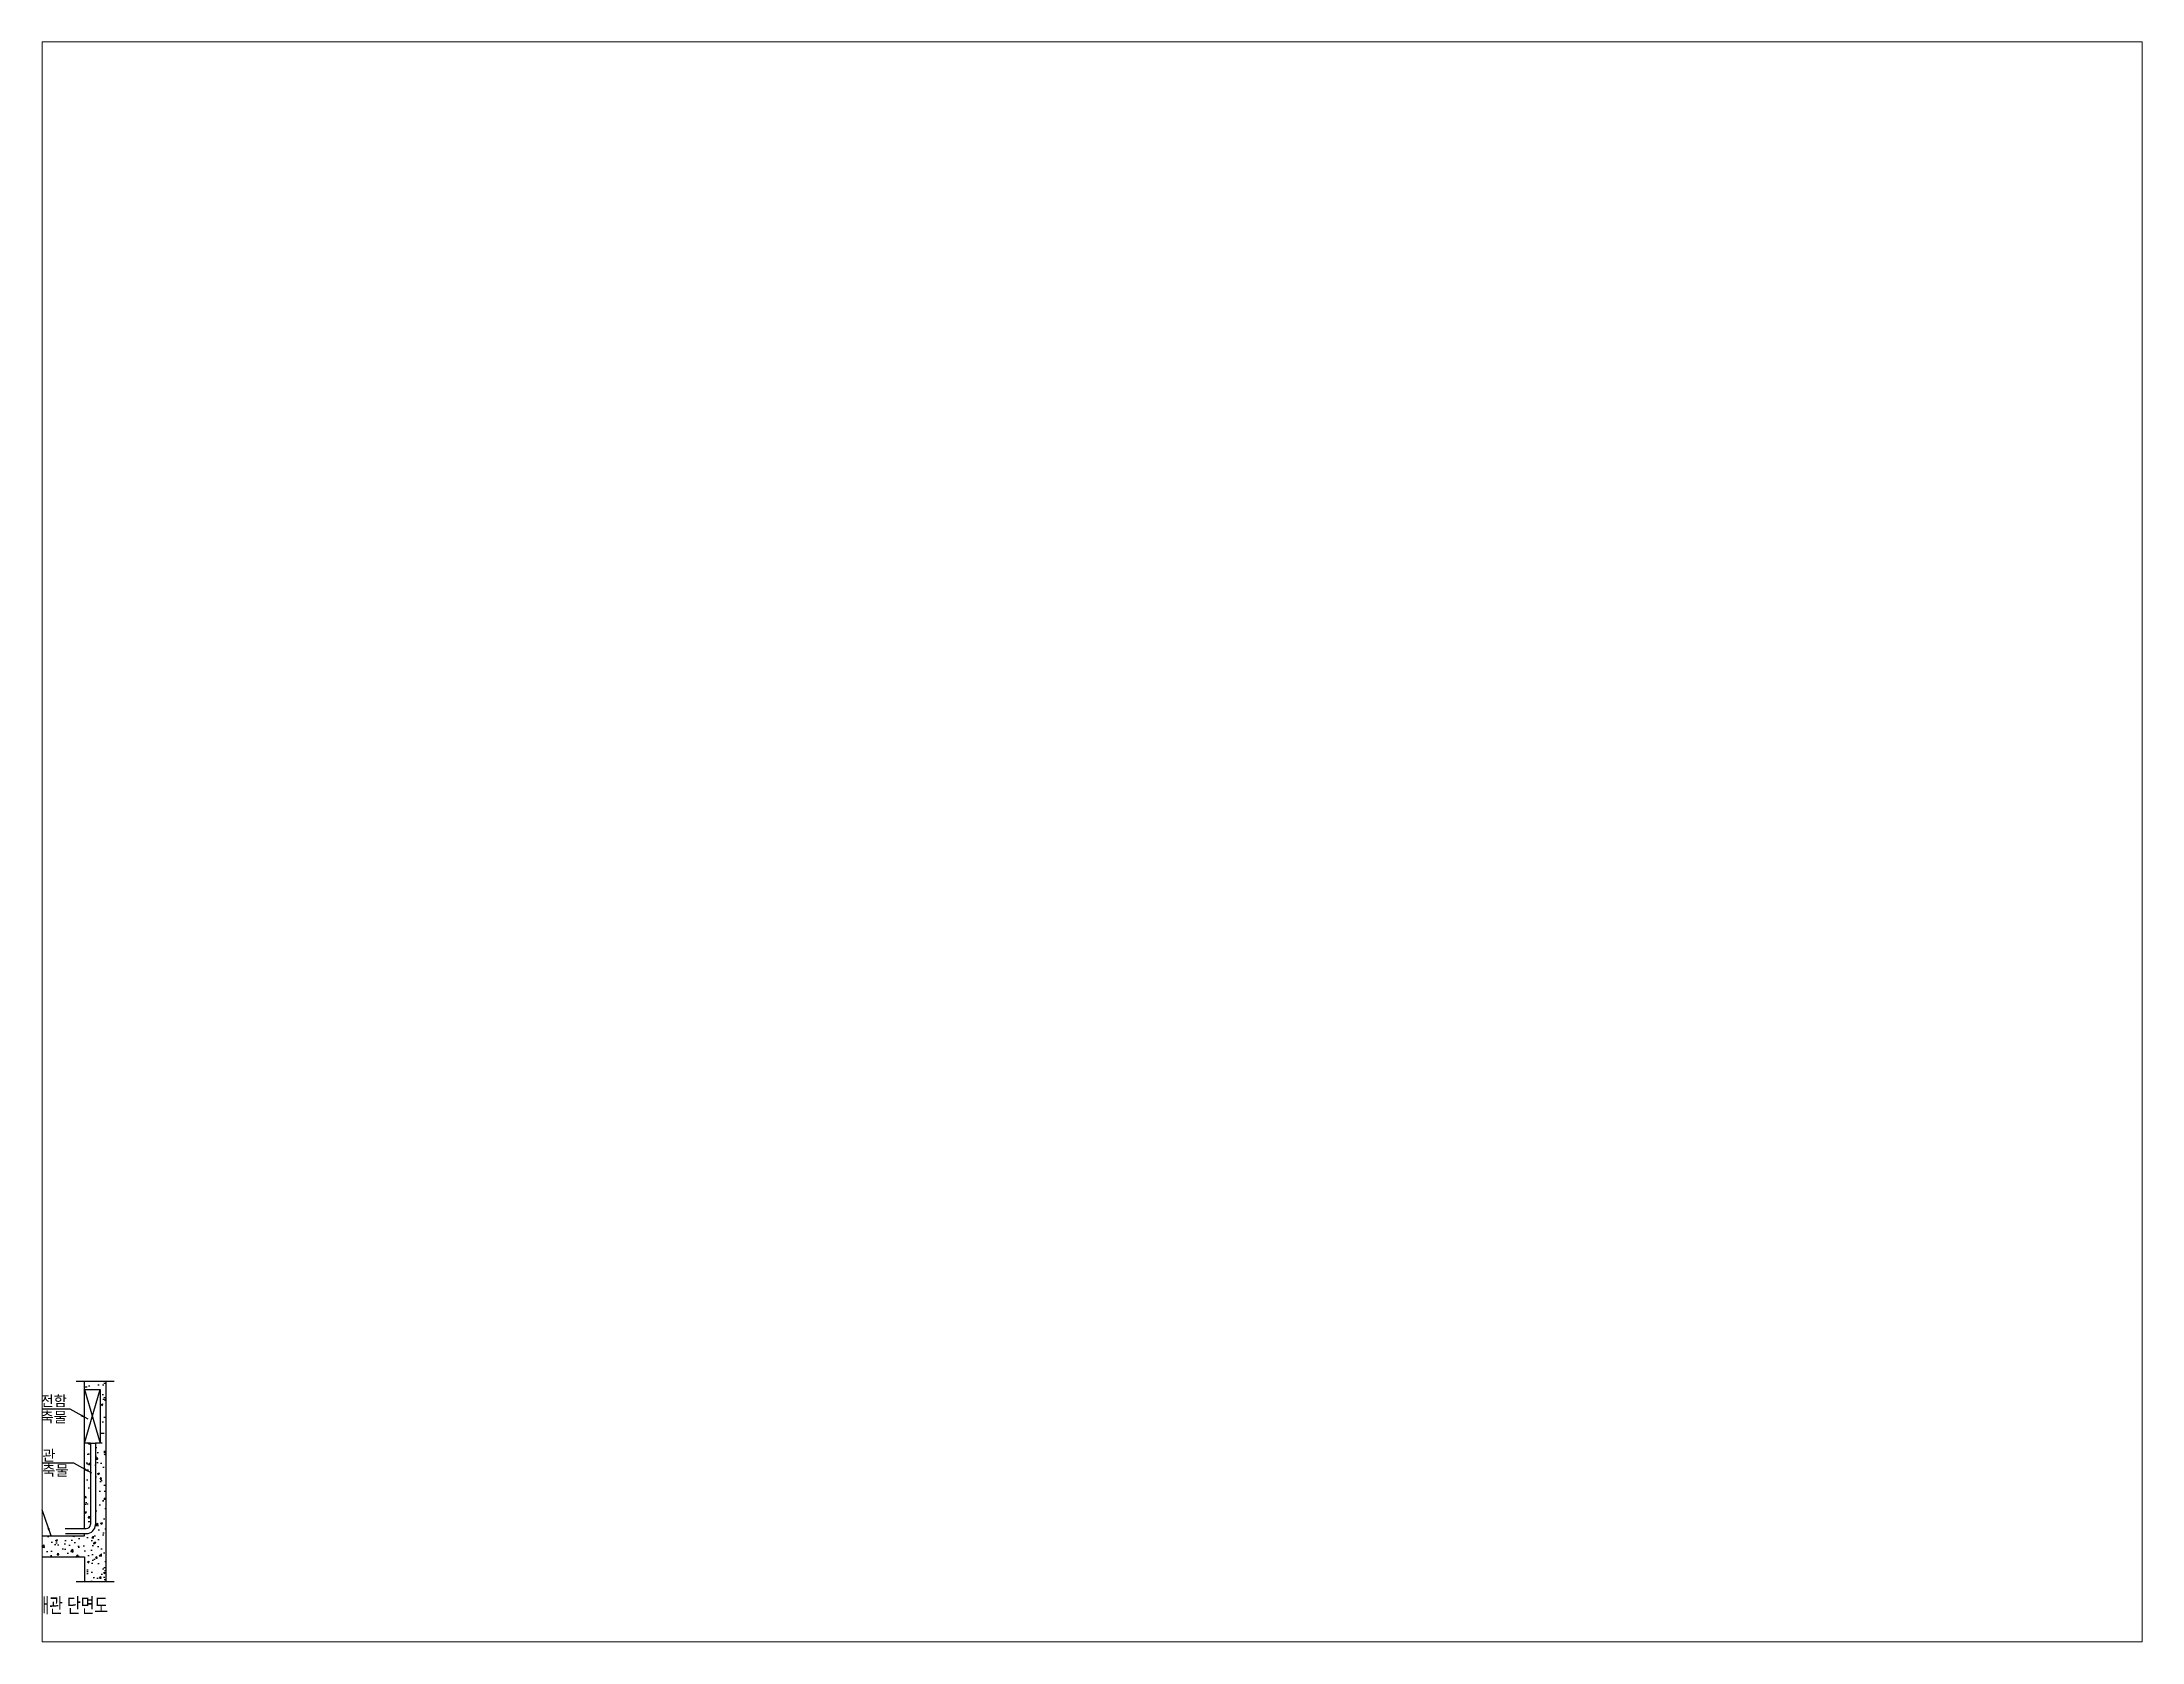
# Paper-space layout 'Layout' of a CAD drawing. Extents: x 1.05 to 9.45, y 0.8 to 7.2.
# The model-space entities are those that its viewports show. They can reach past a viewport. Long polylines and large blocks are cut down to what shows.
import ezdxf
from ezdxf.enums import TextEntityAlignment as Align

# ---------------------------------------------------------------- set-up
doc = ezdxf.new("R2010")
doc.units = 0
doc.linetypes.add('PHANTOM', pattern=[63.5, 31.75, -6.35, 6.35, -6.35, 6.35, -6.35])
doc.layers.add('OUTLINE', color=3, linetype='Continuous')
doc.layers.add('TEXT', color=7, linetype='Continuous')
doc.styles.get("Standard").update_dxf_attribs({"font": 'TKReg.ttf', "width": 0.7, "height": 100})
doc.styles.add('스타일1', font='')
doc.styles.get('스타일1').set_extended_font_data('Gulim')
doc.dimstyles.get("Standard").update_dxf_attribs({"dimtxt": 80, "dimasz": 50, "dimexe": 30, "dimexo": 20, "dimgap": 30, "dimtad": 1, "dimdec": 4, "dimzin": 12, "dimdsep": 46, "dimtxsty": 'Standard', "dimblk": 'OBLIQUE', "dimcen": 2.5, "dimadec": 0, "dimazin": 3, "dimtfac": 1, "dimtdec": 4, "dimtofl": 0, "dimtmove": 0, "dimatfit": 3, "dimfxl": 0, "dimtolj": 1, "dimtzin": 0, "dimarcsym": 0})

# ---------------------------------------------------------------- blocks, each defined once
blk = doc.blocks.new('_Oblique')
at = {"color": 0, "linetype": 'ByBlock', "lineweight": -2}
blk.add_line((-0.5, -0.5), (0.5, 0.5), dxfattribs=at)

msp = doc.modelspace()

# ---------------------------------------------------------------- hatches: boundary and pattern name
at = {"layer": 'OUTLINE'}
h = msp.add_hatch(dxfattribs=at)
h.set_pattern_fill('AR-CONC', color=256)
h.paths.add_polyline_path([(536, 2204), (336, 2204), (336, 2124), (484, 2124), (484, 1614), (438, 1614), (438, 843, -0.414214), (353, 758), (336, 758), (336, 737), (-220, 737), (-220, 537), (336, 537), (336, 304), (536, 304), (536, 674)])
h.paths.add_polyline_path([(391, 1614), (336, 1614), (336, 805), (351, 805, 0.414214), (391, 845), (391, 874)], flags=17)

# ---------------------------------------------------------------- linework, layer by layer
for p, q in [((256, 2204), (616, 2204)), ((336, 2124), (484, 2124)), ((336, 2124), (484, 1614)), ((336, 1614), (484, 2124)), ((484, 2124), (484, 1614)), ((391, 1614), (336, 1614)), ((391, 1614), (391, 874)), ((391, 1614), (438, 1614)), ((484, 1614), (438, 1614)), ((438, 1614), (438, 843)), ((151, 805), (336, 805)), ((336, 805), (351, 805)), ((391, 874), (391, 845)), ((153, 758), (336, 758)), ((336, 758), (353, 758)), ((256, 304), (616, 304))]:
    msp.add_line(p, q, dxfattribs=at)
at = {"layer": 'OUTLINE', "linetype": 'PHANTOM'}
msp.add_line((336, 1614), (336, 2204), dxfattribs=at)
at = {"layer": 'OUTLINE', "linetype": 'Continuous'}
for p, q in [((336, 1614), (336, 2204)), ((536, 2204), (536, 674)), ((336, 805), (336, 1614)), ((-220, 737), (336, 737)), ((336, 737), (336, 758)), ((536, 674), (536, 304)), ((-220, 537), (336, 537)), ((336, 537), (336, 304))]:
    msp.add_line(p, q, dxfattribs=at)
at = {"layer": 'OUTLINE'}
for centre, radius in [((351, 845), 40), ((353, 843), 85)]:
    msp.add_arc(centre, radius, 270, 0, dxfattribs=at)
at = {"layer": 'TEXT'}
for points in [[(298, 1871), (308, 1888), (368, 1842)], [(333, 1359), (343, 1376), (403, 1330)], [(-17, 804), (2, 811), (17, 737)]]:
    msp.add_solid(points, dxfattribs=at)

# ---------------------------------------------------------------- texts
at = {"layer": 'TEXT', "color": 2, "linetype": 'Continuous', "width": 0.74}
msp.add_text('분전함 배관 단면도', height=140, dxfattribs=at).set_placement((0, 7), align=Align.CENTER)
at = {"layer": 'TEXT', "char_height": 100, "width": 1822.51, "attachment_point": 1, "line_spacing_factor": 0.9, "style": '스타일1'}
for s, insert in [('{\\fGulim|b0|i0|c129|p50;분전함}', (-208, 2066)), ('{\\fGulim|b0|i0|c129|p50;건축물}', (-208, 1913)), ('{\\fGulim|b0|i0|c129|p50;건축물}', (-192, 1407)), ('{\\fGulim|b0|i0|c129|p50;배관}', (-192, 1549)), ('{\\fGulim|b0|i0|c129|p50;기계실 바닥}', (-793, 1136))]:
    msp.add_mtext(s, dxfattribs=dict(at, insert=insert))

# ---------------------------------------------------------------- leaders
at = {"layer": 'TEXT', "has_arrowhead": 0}
for points in [[(368, 1842), (198, 1939), (-224, 1939)], [(403, 1330), (233, 1427), (-201, 1427)], [(17, 737), (-76, 1004), (-803, 1004)]]:
    msp.add_leader(points, dimstyle='Standard', override={"dimtxsty": '스타일1'}, dxfattribs=at)

psp = doc.layouts.new('Layout')

# ---------------------------------------------------------------- viewports
at = {"layer": '0', "color": 3}
psp.add_viewport(center=(5.25, 4), size=(8.4, 6.4), view_center_point=(9892.2576, 7318.1787), view_height=15178.197268, dxfattribs=at)

doc.saveas('drawing.dxf')
